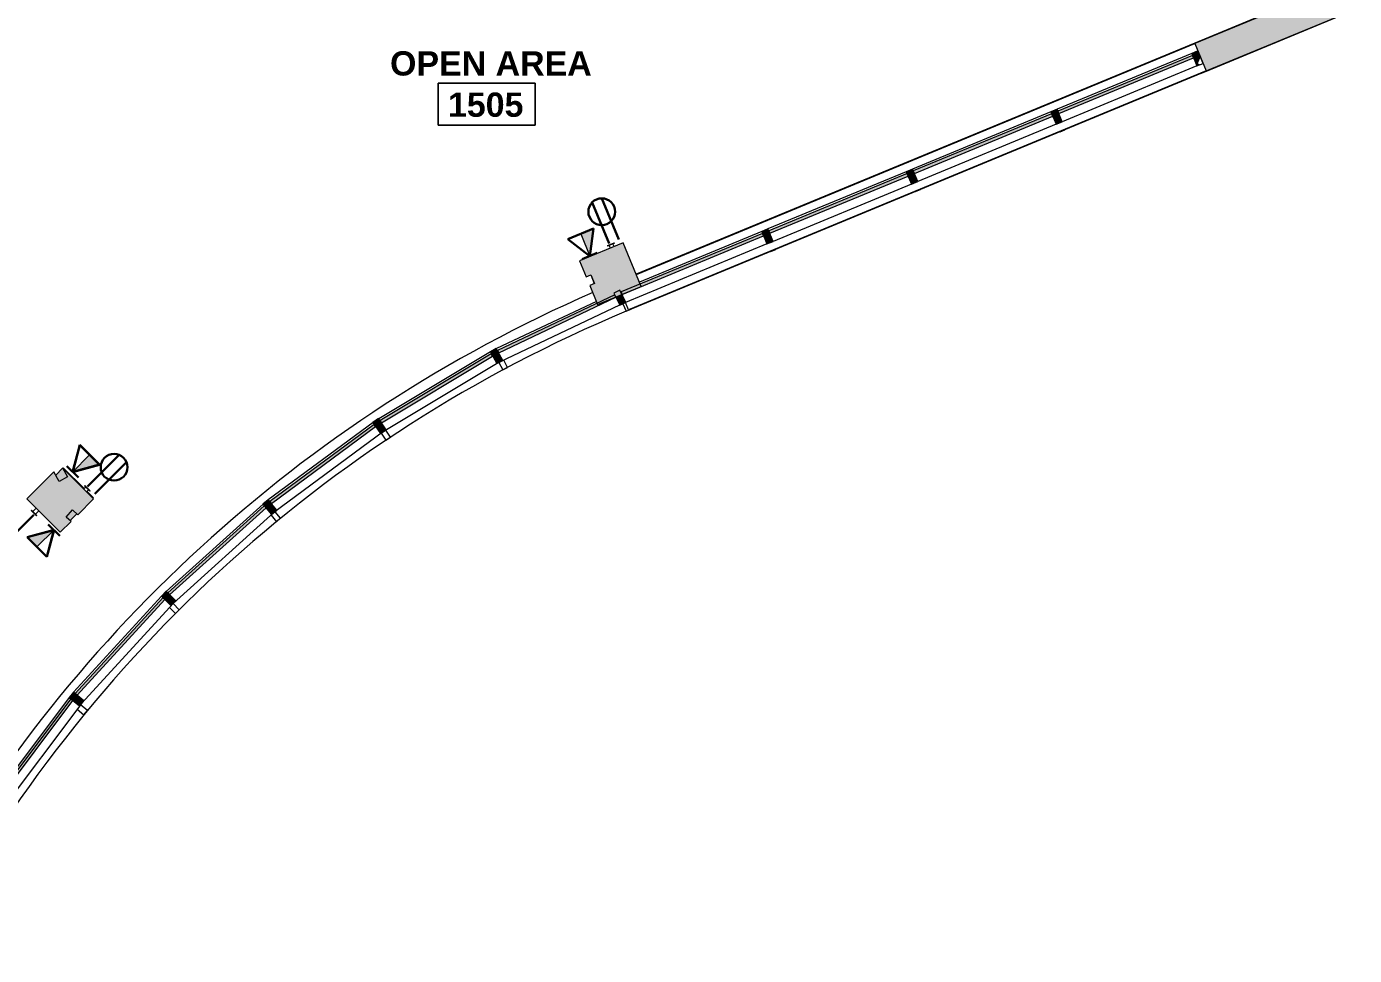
# Model space of a CAD drawing. Header units: inches. Extents: x 488 to 2071, y 800 to 2512.
# Drawn here: x 1535 to 2027.1, y 952.4 to 1296.9 of the extents above; entities that cross this region are included whole.
import ezdxf

# ---------------------------------------------------------------- set-up
doc = ezdxf.new("R2010")
doc.units = ezdxf.units.IN
doc.header["$MEASUREMENT"] = 0
for name, color, linetype, lineweight in [('A-ANNO-NOTE', 131, 'Continuous', 30), ('A-AREA-IDEN', 2, 'Continuous', 9), ('A-Flor-Shel-Tptn', 8, 'Continuous', 9), ('A-GLAZ-CURT', 52, 'Continuous', 9), ('A-GLAZ-CWMG', 51, 'Continuous', 13), ('A-Glaz-Shel', 8, 'Continuous', 9), ('A-Glaz-Shel-Sill', 8, 'Continuous', 9), ('A-WALL', 113, 'Continuous', 9), ('A-WALL-PATT', 111, 'Continuous', 13), ('A-Wall-Shel', 8, 'Continuous', 9), ('A-Wall-Shel-Fill', 8, 'Continuous', 9), ('E-ELEC-FIXT', 91, 'Continuous', 9), ('S-Cols', 8, 'Continuous', 9), ('S-Cols-Fill', 8, 'Continuous', 9)]:
    doc.layers.add(name, color=color, linetype=linetype, lineweight=lineweight)
doc.styles.add('Swis721 Lt BT_B', font='', dxfattribs={"height": 9})
doc.styles.get('Swis721 Lt BT_B').set_extended_font_data('Swis721 Lt BT', bold=True)

# ---------------------------------------------------------------- blocks, each defined once
blk = doc.blocks.new('Revit Link EDITED_dwg_MUL1-5488114-Level 1 POWER')
at = {"layer": 'A-Glaz-Shel', "color": 7, "flags": 128}
blk.add_lwpolyline([(-1, 6.125), (-1, 6.25), (1, 6.25), (1, 6.125)], dxfattribs=at)
blk = doc.blocks.new('Revit Link EDITED_dwg_MUL1-V8-Level 1 POWER')
at = {"layer": 'A-Glaz-Shel', "color": 7, "flags": 128}
blk.add_lwpolyline([(-1, 3.18), (-1, 6.25), (1, 6.25), (1, 6.12)], dxfattribs=at)
blk = doc.blocks.new('Revit Link EDITED_dwg_MUL1-V9-Level 1 POWER')
at = {"layer": 'A-Glaz-Shel', "color": 7, "flags": 128}
blk.add_lwpolyline([(-1, 3.04), (-1, 6.25), (1, 6.25), (1, 2.95)], dxfattribs=at)
blk = doc.blocks.new('Revit Link EDITED_dwg_MUL1-V11-Level 1 POWER')
at = {"layer": 'A-Glaz-Shel', "color": 7, "flags": 128}
blk.add_lwpolyline([(-1, 3.09), (-1, 6.25), (1, 6.25), (1, 2.99)], dxfattribs=at)
blk = doc.blocks.new('Revit Link EDITED_dwg_MUL1-V12-Level 1 POWER')
at = {"layer": 'A-Glaz-Shel', "color": 7, "flags": 128}
blk.add_lwpolyline([(-1, 3.14), (-1, 6.25), (1, 6.25), (1, 3.14)], dxfattribs=at)
blk = doc.blocks.new('Revit Link EDITED_dwg_MUL1-V13-Level 1 POWER')
at = {"layer": 'A-Glaz-Shel', "color": 7, "flags": 128}
blk.add_lwpolyline([(-1, 3.12), (-1, 6.25), (1, 6.25), (1, 3.07)], dxfattribs=at)
blk = doc.blocks.new('Revit Link EDITED_dwg_MUL1-V14-Level 1 POWER')
at = {"layer": 'A-Glaz-Shel', "color": 7, "flags": 128}
blk.add_lwpolyline([(-1, 3.14), (-1, 6.25), (1, 6.25), (1, 3.2)], dxfattribs=at)
blk = doc.blocks.new('Revit Link EDITED_dwg-5488103-Level 1 POWER')
at = {"layer": 'A-Wall-Shel-Fill'}
h = blk.add_hatch(color=7, dxfattribs=at)
h.paths.add_polyline_path([(1972.22, 1280.32), (2027.09, 1303.05), (2027.09, 1656.01), (2026.97, 1656.01), (2026.97, 1303.14), (1972.17, 1280.44)], flags=0)
h.paths.add_polyline_path([(1967.97, 1290.6), (2005.83, 1306.29), (2005.5, 1306.29), (1967.92, 1290.72)], flags=0)
h.paths.add_polyline_path([(2015.84, 1322.04), (2015.97, 1322.04), (2015.97, 1409.06), (2015.84, 1409.06), (2015.84, 1328.18)], flags=0)
h.paths.add_polyline_path([(2015.97, 1412.81), (2015.97, 1464.97), (2015.84, 1464.97), (2015.84, 1412.81)], flags=0)
h.paths.add_polyline_path([(2015.97, 1467.72), (2015.97, 1479.97), (2015.84, 1479.97), (2015.84, 1467.72)], flags=0)
h.paths.add_polyline_path([(2015.84, 1482.72), (2015.97, 1482.72), (2015.97, 1513.88), (2015.84, 1513.88)], flags=0)
h.paths.add_polyline_path([(2015.97, 1516.63), (2015.97, 1645.02), (2015.84, 1645.02), (2015.84, 1516.63)], flags=0)
at = {"layer": 'S-Cols-Fill'}
blk.add_hatch(color=7, dxfattribs=at).paths.add_polyline_path([(1745.42, 1201.56), (1745.52, 1201.6), (1744.14, 1204.82), (1744.08, 1204.79), (1745.4, 1201.6)], flags=0)
h = blk.add_hatch(color=7, dxfattribs=at)
h.paths.add_polyline_path([(1551.2, 1113.66), (1553.68, 1116.14), (1552.04, 1117.6), (1549.72, 1114.99)], flags=0)
h.paths.add_polyline_path([(1559.56, 1122.01), (1559.73, 1122.19), (1557.44, 1124.48), (1557.27, 1124.3), (1558.02, 1123.55)], flags=0)
h.paths.add_polyline_path([(1556.2, 1125.37), (1556.38, 1125.54), (1548.62, 1133.26), (1548.46, 1133.11), (1555.45, 1126.12)], flags=0)
h.paths.add_polyline_path([(1547.1, 1128.16), (1550.17, 1129.83), (1548.42, 1133.06), (1545.84, 1130.48), (1546.19, 1129.83)], flags=0)
at = {"layer": 'A-Glaz-Shel-Sill', "color": 7}
for p, q in [((1967.92, 1290.72), (1760.98, 1205)), ((1972.22, 1280.32), (1759.08, 1192.04))]:
    blk.add_line(p, q, dxfattribs=at)
for centre, radius, start, end in [((1955.43, 715.4), 526.75, 113.5647, 151.4825), ((1955.44, 715.39), 515.51, 112.6116, 152.63)]:
    blk.add_arc(centre, radius, start, end, dxfattribs=at)
at = {"layer": 'A-Wall-Shel', "color": 7, "flags": 128}
for points in [[(1972.17, 1280.44), (1972.22, 1280.32), (2027.09, 1303.05), (2027.09, 1656.01), (2026.97, 1656.01)], [(2005.5, 1306.29), (1967.92, 1290.72), (1967.97, 1290.6)]]:
    blk.add_lwpolyline(points, dxfattribs=at)
at = {"layer": 'A-Wall-Shel-Fill', "color": 7}
blk.add_line((1559.56, 1122.01), (1559.73, 1122.19), dxfattribs=at)
at = {"layer": 'A-Wall-Shel-Fill', "color": 7, "flags": 128}
blk.add_lwpolyline([(1559.16, 1122.76), (1559.73, 1122.19), (1559.56, 1122.01)], dxfattribs=at)
at = {"layer": 'S-Cols', "color": 7}
for p, q in [((1744.08, 1204.79), (1745.42, 1201.56)), ((1548.42, 1133.06), (1545.84, 1130.48)), ((1551.2, 1113.66), (1553.68, 1116.14))]:
    blk.add_line(p, q, dxfattribs=at)
at = {"layer": 'S-Cols', "color": 7, "flags": 128}
for points in [[(1556.38, 1125.54), (1548.64, 1133.28), (1548.46, 1133.11)], [(1559.56, 1122.01), (1559.73, 1122.19), (1557.44, 1124.48)]]:
    blk.add_lwpolyline(points, dxfattribs=at)
at = {"extrusion": (0, 0, -1)}
for name, p, zscale, rotation in [('Revit Link EDITED_dwg_MUL1-5488114-Level 1 POWER', (-1968.91, 1285.72), -1, 157.4999999999797), ('Revit Link EDITED_dwg_MUL1-5488114-Level 1 POWER', (-1916.52, 1264.02), -1, 157.4999999999797), ('Revit Link EDITED_dwg_MUL1-5488114-Level 1 POWER', (-1862.93, 1241.82), -1, 157.4999999999797), ('Revit Link EDITED_dwg_MUL1-5488114-Level 1 POWER', (-1809.35, 1219.63), -1, 157.4999999999797), ('Revit Link EDITED_dwg_MUL1-V8-Level 1 POWER', (-1755.76, 1197.43), -1, 157.4999999999797), ('Revit Link EDITED_dwg_MUL1-V14-Level 1 POWER', (-1709.48, 1175.54), -1, 151.8749999999948), ('Revit Link EDITED_dwg_MUL1-V12-Level 1 POWER', (-1665.56, 1149.21), -0.9999999999999999, 146.2500000000068), ('Revit Link EDITED_dwg_MUL1-V13-Level 1 POWER', (-1624.43, 1118.71), -1, 140.6250000000082), ('Revit Link EDITED_dwg_MUL1-V11-Level 1 POWER', (-1586.5, 1084.33), -1, 135), ('Revit Link EDITED_dwg_MUL1-V9-Level 1 POWER', (-1552.11, 1046.39), -1, 129.375000000002)]:
    blk.add_blockref(name, p, dxfattribs=dict(at, zscale=zscale, rotation=rotation))
blk = doc.blocks.new('System Panel - Glazed-5309338-Level 1 POWER')
at = {"layer": 'A-GLAZ-CURT'}
blk.add_hatch(color=7, dxfattribs=at).paths.add_polyline_path([(-24.03, 0.75), (24.03, 0.75), (24.03, 1.75), (-24.03, 1.75)], flags=0)
at = {"layer": 'A-GLAZ-CURT', "color": 55, "lineweight": 20}
for p, q in [((24.03, 1.75), (-24.03, 1.75)), ((-24.03, 1.75), (-24.03, 0.75)), ((-24.03, 0.75), (24.03, 0.75)), ((24.03, 0.75), (24.03, 1.75))]:
    blk.add_line(p, q, dxfattribs=at)
blk = doc.blocks.new('System Panel - Glazed-5309570-Level 1 POWER')
at = {"layer": 'A-GLAZ-CURT'}
blk.add_hatch(color=7, dxfattribs=at).paths.add_polyline_path([(-28.37, 0.75), (28.37, 0.75), (28.37, 1.75), (-28.37, 1.75)], flags=0)
at = {"layer": 'A-GLAZ-CURT', "color": 55, "lineweight": 20}
for p, q in [((28.37, 1.75), (-28.37, 1.75)), ((-28.37, 1.75), (-28.37, 0.75)), ((-28.37, 0.75), (28.37, 0.75)), ((28.37, 0.75), (28.37, 1.75))]:
    blk.add_line(p, q, dxfattribs=at)
blk = doc.blocks.new('System Panel - Glazed-5309575-Level 1 POWER')
at = {"layer": 'A-GLAZ-CURT'}
blk.add_hatch(color=7, dxfattribs=at).paths.add_polyline_path([(-27, 0.75), (27, 0.75), (27, 1.75), (-27, 1.75)], flags=0)
at = {"layer": 'A-GLAZ-CURT', "color": 55, "lineweight": 20}
for p, q in [((27, 1.75), (-27, 1.75)), ((-27, 1.75), (-27, 0.75)), ((-27, 0.75), (27, 0.75)), ((27, 0.75), (27, 1.75))]:
    blk.add_line(p, q, dxfattribs=at)
blk = doc.blocks.new('System Panel - Glazed-5309576-Level 1 POWER')
at = {"layer": 'A-GLAZ-CURT'}
blk.add_hatch(color=7, dxfattribs=at).paths.add_polyline_path([(-27.74, 0.75), (27.74, 0.75), (27.74, 1.75), (-27.74, 1.75)], flags=0)
at = {"layer": 'A-GLAZ-CURT', "color": 55, "lineweight": 20}
for p, q in [((27.74, 1.75), (-27.74, 1.75)), ((-27.74, 1.75), (-27.74, 0.75)), ((-27.74, 0.75), (27.74, 0.75)), ((27.74, 0.75), (27.74, 1.75))]:
    blk.add_line(p, q, dxfattribs=at)
blk = doc.blocks.new('System Panel - Glazed-5309337-Level 1 POWER')
at = {"layer": 'A-GLAZ-CURT'}
blk.add_hatch(color=7, dxfattribs=at).paths.add_polyline_path([(-24.03, 0.75), (24.03, 0.75), (24.03, 1.75), (-24.03, 1.75)], flags=0)
at = {"layer": 'A-GLAZ-CURT', "color": 55, "lineweight": 20}
for p, q in [((24.03, 1.75), (-24.03, 1.75)), ((-24.03, 1.75), (-24.03, 0.75)), ((-24.03, 0.75), (24.03, 0.75)), ((24.03, 0.75), (24.03, 1.75))]:
    blk.add_line(p, q, dxfattribs=at)
blk = doc.blocks.new('Rectangular Mullion - 2_5_ x 5_ rectangular-5309351-Level 1 POWER')
at = {"layer": 'A-GLAZ-CWMG', "lineweight": 9}
blk.add_hatch(color=7, dxfattribs=at).paths.add_polyline_path([(-2.5, 2.5), (0, 2.5), (0, -0.79), (-2.5, -0.91), (-2.5, 2.16)], flags=0)
at = {"layer": 'A-GLAZ-CWMG', "color": 55, "lineweight": 20}
for p, q in [((-2.5, 2.5), (0, 2.5)), ((-2.5, -2.5), (-2.5, 2.5)), ((0, 2.5), (0, -2.5)), ((0, -2.5), (-2.5, -2.5))]:
    blk.add_line(p, q, dxfattribs=at)
blk = doc.blocks.new('Rectangular Mullion - 2_5_ x 5_ rectangular-5309352-Level 1 POWER')
at = {"layer": 'A-GLAZ-CWMG', "lineweight": 9}
blk.add_hatch(color=7, dxfattribs=at).paths.add_polyline_path([(-1.25, 2.5), (1.25, 2.5), (1.25, -2.5), (-1.25, -2.5), (-1.25, 0.56)], flags=0)
at = {"layer": 'A-GLAZ-CWMG', "color": 55, "lineweight": 20}
for p, q in [((-1.25, 2.5), (1.25, 2.5)), ((-1.25, -2.5), (-1.25, 2.5)), ((1.25, 2.5), (1.25, -2.5)), ((1.25, -2.5), (-1.25, -2.5))]:
    blk.add_line(p, q, dxfattribs=at)
blk = doc.blocks.new('Rectangular Mullion - 2_5_ x 5_ rectangular-5309355-Level 1 POWER')
at = {"layer": 'A-GLAZ-CWMG', "lineweight": 9}
for p, q in [((1550.86, 1048.07), (1521.87, 1009.45)), ((1555.5, 1045.93), (1525.23, 1005.6))]:
    blk.add_line(p, q, dxfattribs=at)
blk = doc.blocks.new('Rectangular Mullion - 2_5_ x 5_ rectangular-5309356-Level 1 POWER')
at = {"layer": 'A-GLAZ-CWMG', "lineweight": 9}
for p, q in [((1746.19, 1194.97), (1709.14, 1177.43)), ((1754.82, 1193.53), (1710.32, 1172.45))]:
    blk.add_line(p, q, dxfattribs=at)
blk = doc.blocks.new('Rectangular Mullion - 2_5_ x 5_ rectangular-5309582-Level 1 POWER')
at = {"layer": 'A-GLAZ-CWMG', "lineweight": 9}
blk.add_hatch(color=7, dxfattribs=at).paths.add_polyline_path([(-2.5, 2.5), (-1.04, 2.5), (-1.77, 1.77), (0, 0), (0, -2.5), (-2.5, -2.5), (-2.5, 1.77)], flags=0)
at = {"layer": 'A-GLAZ-CWMG', "color": 55, "lineweight": 20}
for p, q in [((-2.5, 2.5), (0, 2.5)), ((-2.5, -2.5), (-2.5, 2.5)), ((0, 2.5), (0, -2.5)), ((0, -2.5), (-2.5, -2.5))]:
    blk.add_line(p, q, dxfattribs=at)
blk = doc.blocks.new('Rectangular Mullion - 2_5_ x 5_ rectangular-5308279-Level 1 POWER')
at = {"layer": 'A-GLAZ-CWMG', "lineweight": 9}
for p, q in [((1807.47, 1220.88), (1762.17, 1202.11)), ((1809.38, 1216.26), (1757.03, 1194.57)), ((1756.01, 1196.86), (1755.72, 1197.55))]:
    blk.add_line(p, q, dxfattribs=at)
blk = doc.blocks.new('Rectangular Mullion - 2_5_ x 5_ rectangular-5309583-Level 1 POWER')
at = {"layer": 'A-GLAZ-CWMG', "lineweight": 9}
blk.add_hatch(color=7, dxfattribs=at).paths.add_polyline_path([(-1.25, 2.5), (1.25, 2.5), (1.25, -2.5), (-1.25, -2.5), (-1.25, -0.75)], flags=0)
at = {"layer": 'A-GLAZ-CWMG', "color": 55, "lineweight": 20}
for p, q in [((-1.25, 2.5), (1.25, 2.5)), ((-1.25, -2.5), (-1.25, 2.5)), ((1.25, 2.5), (1.25, -2.5)), ((1.25, -2.5), (-1.25, -2.5))]:
    blk.add_line(p, q, dxfattribs=at)
blk = doc.blocks.new('Rectangular Mullion - 2_5_ x 5_ rectangular-5308270-Level 1 POWER')
at = {"layer": 'A-GLAZ-CWMG', "lineweight": 9}
for p, q in [((1966.8, 1286.87), (1916.91, 1266.21)), ((1968.72, 1282.26), (1918.83, 1261.59))]:
    blk.add_line(p, q, dxfattribs=at)
blk = doc.blocks.new('Rectangular Mullion - 2_5_ x 5_ rectangular-5308271-Level 1 POWER')
at = {"layer": 'A-GLAZ-CWMG', "lineweight": 9}
for p, q in [((1914.6, 1265.25), (1863.35, 1244.02)), ((1916.52, 1260.63), (1865.26, 1239.4))]:
    blk.add_line(p, q, dxfattribs=at)
blk = doc.blocks.new('PS - Power Device _Wall Base_ - Duplex-V64-Level 1 POWER')
at = {"layer": 'E-ELEC-FIXT'}
for p, q in [((1556.96, 1126.12), (1556.2, 1125.37)), ((1556.65, 1126.69), (1556.51, 1126.56)), ((1558.46, 1124.61), (1556.51, 1126.56)), ((1556.65, 1126.69), (1558.59, 1124.75)), ((1557.27, 1124.3), (1558.02, 1125.06)), ((1558.46, 1124.61), (1558.59, 1124.75))]:
    blk.add_line(p, q, dxfattribs=at)
blk = doc.blocks.new('PS - Power Device _Wall Base_ - Duplex-V65-Level 1 POWER')
at = {"layer": 'E-ELEC-FIXT'}
for p, q in [((1536.88, 1117.49), (1536.74, 1117.36)), ((1538.69, 1115.42), (1536.74, 1117.36)), ((1536.88, 1117.49), (1538.82, 1115.55)), ((1538.54, 1118.28), (1537.32, 1117.05)), ((1538.38, 1115.99), (1539.6, 1117.22)), ((1538.69, 1115.42), (1538.82, 1115.55))]:
    blk.add_line(p, q, dxfattribs=at)
blk = doc.blocks.new('Room Tag - Room Name and Number-3379422-Level 1 POWER')
at = {"layer": 'A-AREA-IDEN'}
for p, q in [((-0.1881, -0.1636), (-0.1881, -0.0018)), ((-0.1881, -0.0018), (0.1869, -0.0018)), ((0.1869, -0.0018), (-0.1881, -0.0018)), ((-0.1881, -0.0018), (-0.1881, -0.1636)), ((0.1869, -0.0018), (0.1869, -0.1636)), ((0.1869, -0.1636), (0.1869, -0.0018)), ((0.1869, -0.1636), (-0.1881, -0.1636)), ((-0.1881, -0.1636), (0.1869, -0.1636))]:
    blk.add_line(p, q, dxfattribs=at)

msp = doc.modelspace()

# ---------------------------------------------------------------- hatches: boundary and pattern name
at = {"layer": 'A-ANNO-NOTE', "lineweight": 9}
for points in [[(1743.81, 1211.73), (1745.16, 1221.96), (1740.39, 1219.98)], [(1552.11, 1131.67), (1562.07, 1134.34), (1558.42, 1137.99)], [(1538.89, 1103.89), (1545.21, 1110.21), (1535.24, 1107.54)]]:
    msp.add_hatch(color=256, dxfattribs=at).paths.add_polyline_path(points, flags=0)
at = {"layer": 'A-WALL'}
for points in [[(1746.48, 1194.28), (1753, 1197.37), (1753.36, 1196.61), (1755.71, 1197.58), (1755.34, 1198.47), (1762.46, 1201.42), (1756.13, 1216.7), (1739.96, 1210), (1742.42, 1204.08), (1744.14, 1204.82), (1745.52, 1201.6), (1743.76, 1200.84), (1746.47, 1194.28)], [(1547.48, 1109.34), (1551.52, 1113.38), (1549.72, 1114.99), (1552.04, 1117.6), (1554, 1115.86), (1559.85, 1121.72), (1548.31, 1133.26), (1550.17, 1129.83), (1547.1, 1128.16), (1545.14, 1131.76), (1535.11, 1121.72), (1545.73, 1111.1)]]:
    msp.add_hatch(color=250, dxfattribs=at).paths.add_polyline_path(points, flags=0)
at = {"layer": 'A-WALL-PATT', "lineweight": 9}
msp.add_hatch(color=7, dxfattribs=at).paths.add_polyline_path([(1972.17, 1280.44), (2026.97, 1303.14), (2026.97, 1315.04), (1967.97, 1290.6)], flags=0)

# ---------------------------------------------------------------- linework, layer by layer
at = {"layer": 'A-ANNO-NOTE'}
for p, q in [((1750.99, 1216.42), (1744.66, 1231.69)), ((1750.99, 1216.42), (1744.66, 1231.69)), ((1754.53, 1217.89), (1748.2, 1233.16)), ((1735.57, 1218.06), (1745.1, 1222.01)), ((1735.63, 1218.01), (1745.16, 1221.96)), ((1743.75, 1211.78), (1745.1, 1222.01)), ((1743.81, 1211.73), (1745.16, 1221.96)), ((1743.75, 1211.78), (1735.57, 1218.06)), ((1743.81, 1211.73), (1735.63, 1218.01)), ((1746.52, 1212.93), (1740.98, 1210.63)), ((1552.11, 1131.67), (1554.78, 1141.63)), ((1552.13, 1131.75), (1554.8, 1141.71)), ((1554.78, 1141.63), (1562.07, 1134.34)), ((1554.8, 1141.71), (1562.09, 1134.42)), ((1557.65, 1126.35), (1569.33, 1138.03)), ((1557.65, 1126.35), (1569.33, 1138.03)), ((1554.25, 1129.63), (1550.01, 1133.87)), ((1552.11, 1131.67), (1562.07, 1134.34)), ((1552.13, 1131.75), (1562.09, 1134.42)), ((1560.36, 1123.64), (1572.04, 1135.32)), ((1537.69, 1115.76), (1526, 1104.07)), ((1537.69, 1115.76), (1526, 1104.07)), ((1543.07, 1112.25), (1547.31, 1108.01)), ((1545.19, 1110.13), (1535.22, 1107.46)), ((1542.52, 1100.17), (1535.22, 1107.46)), ((1545.21, 1110.21), (1535.24, 1107.54)), ((1542.54, 1100.24), (1535.24, 1107.54)), ((1545.19, 1110.13), (1542.52, 1100.17)), ((1545.21, 1110.21), (1542.54, 1100.24))]:
    msp.add_line(p, q, dxfattribs=at)
at = {"layer": 'A-ANNO-NOTE', "lineweight": 9}
for p, q in [((1745.16, 1221.96), (1740.39, 1219.98)), ((1743.81, 1211.73), (1745.16, 1221.96)), ((1740.39, 1219.98), (1743.81, 1211.73)), ((1558.42, 1137.99), (1552.11, 1131.67)), ((1562.07, 1134.34), (1558.42, 1137.99)), ((1552.11, 1131.67), (1562.07, 1134.34)), ((1545.21, 1110.21), (1535.24, 1107.54)), ((1535.24, 1107.54), (1538.89, 1103.89)), ((1538.89, 1103.89), (1545.21, 1110.21))]:
    msp.add_line(p, q, dxfattribs=at)
at = {"layer": 'A-ANNO-NOTE'}
for centre in [(1748.18, 1228.21), (1567.46, 1133.45)]:
    msp.add_circle(centre, 4.95, dxfattribs=at)
at = {"layer": 'A-WALL', "color": 55, "lineweight": 20}
for p, q in [((2015.97, 1310.49), (1967.97, 1290.6)), ((1972.17, 1280.44), (2026.97, 1303.14)), ((1967.97, 1290.6), (1972.17, 1280.44)), ((1756.13, 1216.7), (1739.96, 1210)), ((1762.83, 1200.53), (1756.13, 1216.7)), ((1739.96, 1210), (1742.42, 1204.08)), ((1742.42, 1204.08), (1744.14, 1204.82)), ((1745.52, 1201.6), (1743.76, 1200.84)), ((1743.76, 1200.84), (1746.66, 1193.83)), ((1744.14, 1204.82), (1745.52, 1201.6)), ((1746.66, 1193.83), (1762.83, 1200.53)), ((1545.14, 1131.76), (1535.11, 1121.72)), ((1547.1, 1128.16), (1545.14, 1131.76)), ((1559.85, 1121.72), (1548.31, 1133.26)), ((1548.31, 1133.26), (1550.17, 1129.83)), ((1550.17, 1129.83), (1547.1, 1128.16)), ((1535.11, 1121.72), (1547.48, 1109.34)), ((1549.72, 1114.99), (1552.04, 1117.6)), ((1552.04, 1117.6), (1554, 1115.86)), ((1554, 1115.86), (1559.85, 1121.72)), ((1547.48, 1109.34), (1551.52, 1113.38)), ((1551.52, 1113.38), (1549.72, 1114.99))]:
    msp.add_line(p, q, dxfattribs=at)
at = {"layer": 'A-WALL'}
for p, q in [((1761.02, 1204.89), (1967.97, 1290.6)), ((1972.17, 1280.44), (1758.12, 1191.77)), ((1758.12, 1191.77), (1756.97, 1194.54))]:
    msp.add_line(p, q, dxfattribs=at)

# ---------------------------------------------------------------- block references
at = {"layer": 'A-AREA-IDEN', "xscale": 95.99999999999994, "yscale": 95.99999999999994, "zscale": 95.99999999999994}
msp.add_blockref('Room Tag - Room Name and Number-3379422-Level 1 POWER', (1705.61, 1276.01), dxfattribs=at)
at = {"layer": 'A-Flor-Shel-Tptn', "color": 7}
msp.add_blockref('Revit Link EDITED_dwg-5488103-Level 1 POWER', (0, 0), dxfattribs=at)
at = {"layer": 'A-GLAZ-CURT'}
for name, p, rotation in [('System Panel - Glazed-5309575-Level 1 POWER', (1942.82, 1274.23), 22.49999999999964), ('System Panel - Glazed-5309576-Level 1 POWER', (1889.93, 1252.33), 22.49999999999964), ('System Panel - Glazed-5309576-Level 1 POWER', (1836.36, 1230.14), 22.49999999999964), ('System Panel - Glazed-5309570-Level 1 POWER', (1782.22, 1207.71), 22.49999999999964), ('System Panel - Glazed-5309337-Level 1 POWER', (1732.04, 1185.5), 25.33864241505247), ('System Panel - Glazed-5309338-Level 1 POWER', (1687.52, 1161.69), 30.94737412604792), ('System Panel - Glazed-5309338-Level 1 POWER', (1645.52, 1133.66), 36.48755271793333), ('System Panel - Glazed-5309338-Level 1 POWER', (1606.42, 1101.71), 42.02773130981821), ('System Panel - Glazed-5309338-Level 1 POWER', (1570.59, 1066.13), 47.56790990170371), ('System Panel - Glazed-5309338-Level 1 POWER', (1538.37, 1027.26), 53.10808849358863)]:
    msp.add_blockref(name, p, dxfattribs=dict(at, rotation=rotation))
at = {"layer": 'A-GLAZ-CWMG', "lineweight": 9}
for name, p in [('Rectangular Mullion - 2_5_ x 5_ rectangular-5308270-Level 1 POWER', (0, 0)), ('Rectangular Mullion - 2_5_ x 5_ rectangular-5308271-Level 1 POWER', (0, 0)), ('Rectangular Mullion - 2_5_ x 5_ rectangular-5308271-Level 1 POWER', (-53.57, -22.19)), ('Rectangular Mullion - 2_5_ x 5_ rectangular-5308279-Level 1 POWER', (0, 0)), ('Rectangular Mullion - 2_5_ x 5_ rectangular-5309356-Level 1 POWER', (0, 0)), ('Rectangular Mullion - 2_5_ x 5_ rectangular-5309355-Level 1 POWER', (0, 0))]:
    msp.add_blockref(name, p, dxfattribs=at)
at = {"layer": 'A-GLAZ-CWMG', "lineweight": 9, "extrusion": (0, 0, -1)}
for name, p, rotation in [('Rectangular Mullion - 2_5_ x 5_ rectangular-5309582-Level 1 POWER', (-1970.07, 1285.52), 157.5000000000004), ('Rectangular Mullion - 2_5_ x 5_ rectangular-5309583-Level 1 POWER', (-1916.72, 1263.42), 157.5000000000004), ('Rectangular Mullion - 2_5_ x 5_ rectangular-5309583-Level 1 POWER', (-1863.15, 1241.23), 157.5000000000004), ('Rectangular Mullion - 2_5_ x 5_ rectangular-5309583-Level 1 POWER', (-1809.58, 1219.04), 157.5000000000004), ('Rectangular Mullion - 2_5_ x 5_ rectangular-5309351-Level 1 POWER', (-1756.01, 1196.86), 154.6613575849475), ('Rectangular Mullion - 2_5_ x 5_ rectangular-5309352-Level 1 POWER', (-1709.19, 1174.69), 151.8227151698946), ('Rectangular Mullion - 2_5_ x 5_ rectangular-5309352-Level 1 POWER', (-1665.84, 1148.69), 146.2825365780094), ('Rectangular Mullion - 2_5_ x 5_ rectangular-5309352-Level 1 POWER', (-1625.2, 1118.63), 140.7423579861242), ('Rectangular Mullion - 2_5_ x 5_ rectangular-5309352-Level 1 POWER', (-1587.65, 1084.79), 135.2021793942391), ('Rectangular Mullion - 2_5_ x 5_ rectangular-5309352-Level 1 POWER', (-1553.54, 1047.48), 129.6620008023539)]:
    msp.add_blockref(name, p, dxfattribs=dict(at, rotation=rotation))
at = {"layer": 'A-GLAZ-CWMG', "lineweight": 9}
for p, rotation in [((-124.7, 790.59), 337.8392856324593), ((-122.41, 589.34), 343.3794642243447), ((-100.69, 389.25), 348.9196428162296), ((-59.76, 192.19), 354.4598214081151)]:
    msp.add_blockref('Rectangular Mullion - 2_5_ x 5_ rectangular-5309355-Level 1 POWER', p, dxfattribs=dict(at, rotation=rotation))
at = {"layer": 'E-ELEC-FIXT', "rotation": 67.50000000000409}
msp.add_blockref('PS - Power Device _Wall Base_ - Duplex-V64-Level 1 POWER', (2195.51, -653.69), dxfattribs=at)
at = {"layer": 'E-ELEC-FIXT'}
for name in ['PS - Power Device _Wall Base_ - Duplex-V64-Level 1 POWER', 'PS - Power Device _Wall Base_ - Duplex-V65-Level 1 POWER']:
    msp.add_blockref(name, (0, 0), dxfattribs=at)

# ---------------------------------------------------------------- texts
at = {"layer": 'A-AREA-IDEN', "char_height": 9, "attachment_point": 1, "style": 'Swis721 Lt BT_B'}
for s, insert, width in [('OPEN AREA', (1669.73, 1287.72), 86.658), ('1505', (1691.2, 1272.41), 33.936)]:
    msp.add_mtext(s, dxfattribs=dict(at, insert=insert, width=width))

doc.saveas('drawing.dxf')
